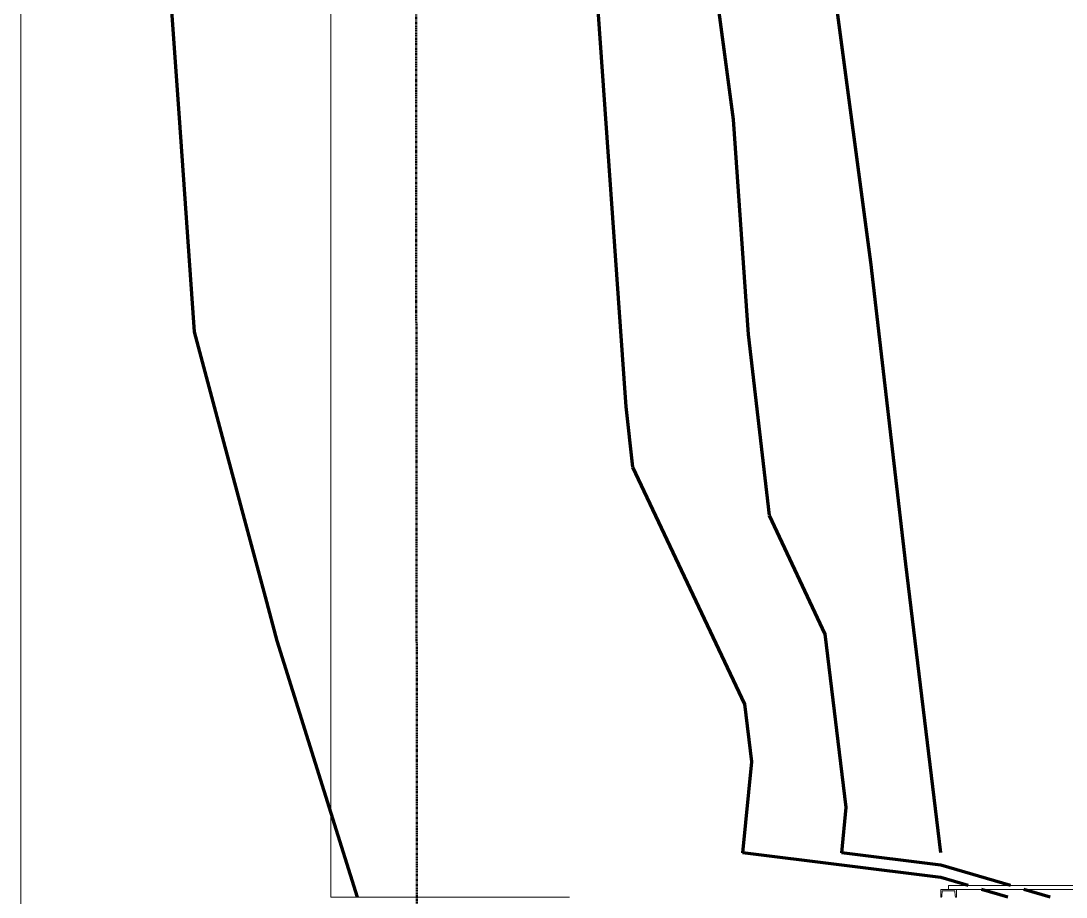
# Model space of a CAD drawing. Header units: inches. Extents: x -4235 to -464, y 9706 to 12425.
# Drawn here: x -4064.2 to -3861.6, y 10215.2 to 10385 of the extents above; entities that cross this region are included whole.
import ezdxf

# ---------------------------------------------------------------- set-up
doc = ezdxf.new("R2010")
doc.units = ezdxf.units.IN
doc.header["$MEASUREMENT"] = 0
doc.linetypes.add('Double Dash 3_8_', pattern=[1, 0.375, -0.125, 0.125, -0.125, 0.125, -0.125])
for name, color, linetype, lineweight in [('0-1', 7, 'Continuous', 5), ('A-GLAZ-CURT', 52, 'Continuous', 9), ('A-GLAZ-CWMG', 51, 'Continuous', 9), ('C-PROP-LINE', 91, 'Double Dash 3_8_', 50), ('C-TOPO', 7, 'Continuous', 9), ('C-TOPO-MAJR-1', 253, 'Continuous', 70)]:
    doc.layers.add(name, color=color, linetype=linetype, lineweight=lineweight)

# ---------------------------------------------------------------- blocks, each defined once
blk = doc.blocks.new('CTR  - Topography_rvt-1-BACKGROUND - 1ST FLOOR')
at = {"layer": 'C-TOPO'}
for p, q in [((-4004.17, 10316.77), (-4004.17, 10400.16)), ((-4004.17, 10316.77), (-4004.17, 10400.16)), ((-4064.23, 10334.79), (-4064.23, 10388.76)), ((-4064.23, 10334.79), (-4064.23, 10388.76)), ((-4064.23, 10334.79), (-4064.23, 10278.22)), ((-4064.23, 10334.79), (-4064.23, 10278.22)), ((-4004.17, 10316.77), (-4004.17, 10292.43)), ((-4004.17, 10316.77), (-4004.17, 10292.43)), ((-4004.17, 10272.02), (-4004.17, 10292.43)), ((-4004.17, 10272.02), (-4004.17, 10292.43)), ((-4064.23, 10278.22), (-4064.23, 10230.78)), ((-4064.23, 10278.22), (-4064.23, 10230.78)), ((-4004.17, 10272.02), (-4004.17, 10215.19)), ((-4004.17, 10272.02), (-4004.17, 10215.19)), ((-4064.23, 10230.78), (-4064.23, 10199.67)), ((-4064.23, 10199.67), (-4064.23, 10230.78)), ((-3980.39, 10215.19), (-4004.17, 10215.19)), ((-3980.39, 10215.19), (-4004.17, 10215.19)), ((-3980.39, 10215.19), (-3957.92, 10215.19)), ((-3980.39, 10215.19), (-3957.92, 10215.19))]:
    blk.add_line(p, q, dxfattribs=at)
at = {"layer": 'C-TOPO-MAJR-1'}
for p, q in [((-3919.16, 10289.1), (-3923.23, 10324.2)), ((-3945.6, 10298.47), (-3946.95, 10310.17)), ((-4014.63, 10264.84), (-4004.17, 10231.47)), ((-4004.17, 10231.47), (-3999.06, 10215.19)), ((-3872.93, 10215.19), (-3878.06, 10216.69)), ((-3864.72, 10215.19), (-3869.85, 10216.69))]:
    blk.add_line(p, q, dxfattribs=at)
at = {"layer": 'C-TOPO-MAJR-1', "flags": 128}
for points in [[(-3885.92, 10223.79), (-3892.72, 10279.72), (-3899.51, 10338.22), (-3906.29, 10389.09), (-3906.29, 10479.09), (-3888.25, 10563.85), (-3889.33, 10674.82), (-3895.87, 10731.31), (-3895.87, 10783.67), (-3885.92, 10818.99)], [(-4064.23, 10468.45), (-4040.9, 10408.09), (-4035.53, 10394.21), (-4033.7, 10368.02), (-4030.68, 10324.73)], [(-3946.95, 10310.17), (-3952.77, 10393.55), (-3954.13, 10403.73)], [(-3923.23, 10324.2), (-3926.14, 10365.89), (-3930.21, 10396.41)], [(-4030.68, 10324.73), (-4024.97, 10303.42), (-4020.96, 10288.46), (-4016.91, 10273.34), (-4014.63, 10264.84)], [(-3924.32, 10223.79), (-3922.58, 10241.37), (-3923.94, 10252.56), (-3945.6, 10298.47)], [(-3905.12, 10223.79), (-3904.25, 10232.58), (-3908.33, 10266.14), (-3919.16, 10289.1)], [(-3880.62, 10217.44), (-3885.92, 10218.99), (-3924.32, 10223.79)], [(-3872.42, 10217.44), (-3885.92, 10221.39), (-3905.12, 10223.79)]]:
    blk.add_lwpolyline(points, dxfattribs=at)
blk = doc.blocks.new('Horizontal_Siding - Horizontal_Siding-2840883-BACKGROUND - 1ST FLOOR')
at = {"layer": 'A-GLAZ-CURT'}
for p, q in [((-12.775, 2.25), (12.775, 2.25)), ((-12.775, 1.5), (-12.775, 2.25)), ((12.775, 2.25), (12.775, 1.5)), ((11.275, 1.5), (-11.275, 1.5))]:
    blk.add_line(p, q, dxfattribs=at)
blk = doc.blocks.new('Rectangular Mullion - RAILING POST-2806288-BACKGROUND - 1ST FLOOR')
at = {"layer": 'A-GLAZ-CWMG'}
for p, q in [((-3, 0), (-3, -1.5)), ((0, -1.5), (0, 0)), ((-3, -1.5), (0, -1.5)), ((-2.72, -1.18), (-2.79, -0.21)), ((-0.28, -1.18), (-2.72, -1.18)), ((-0.21, -0.21), (-0.28, -1.18))]:
    blk.add_line(p, q, dxfattribs=at)
for centre, radius, start, end in [((-3, -0.21), 0.211, 359.472, 90), ((0, -0.21), 0.21, 90, 180.528)]:
    blk.add_arc(centre, radius, start, end, dxfattribs=at)
blk = doc.blocks.new('Family - ___-1878357-BACKGROUND - 1ST FLOOR')
at = {"layer": 'C-PROP-LINE'}
blk.add_line((-3989.42, 12089.69), (-3987.26, 10009.09), dxfattribs=at)

msp = doc.modelspace()

# ---------------------------------------------------------------- block references
at = {"layer": '0-1'}
msp.add_blockref('CTR  - Topography_rvt-1-BACKGROUND - 1ST FLOOR', (0, 0), dxfattribs=at)
at = {"layer": 'A-GLAZ-CURT'}
msp.add_blockref('Horizontal_Siding - Horizontal_Siding-2840883-BACKGROUND - 1ST FLOOR', (-3871.65, 10215.19), dxfattribs=at)
at = {"layer": 'A-GLAZ-CWMG', "rotation": 180}
msp.add_blockref('Rectangular Mullion - RAILING POST-2806288-BACKGROUND - 1ST FLOOR', (-3885.92, 10215.19), dxfattribs=at)
at = {"layer": 'C-PROP-LINE'}
msp.add_blockref('Family - ___-1878357-BACKGROUND - 1ST FLOOR', (0, 0), dxfattribs=at)

doc.saveas('drawing.dxf')
